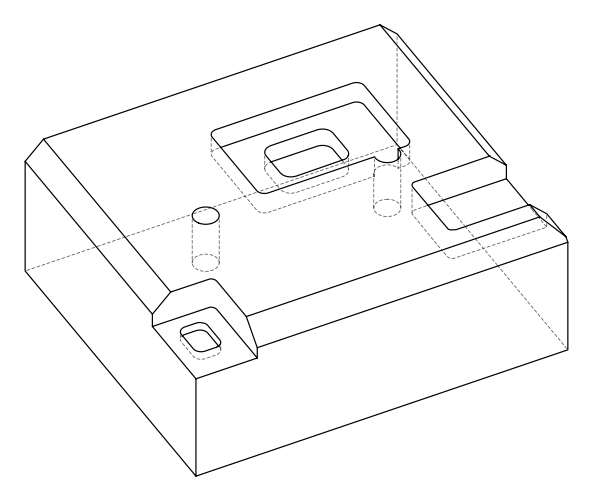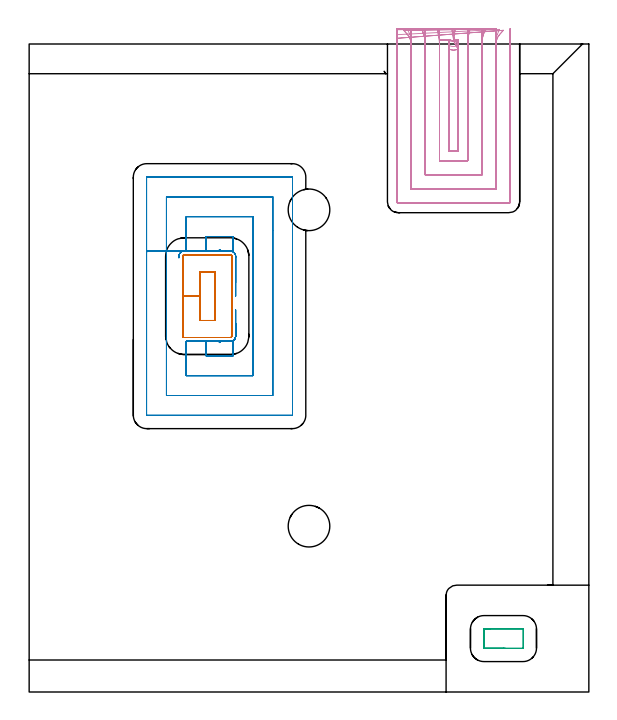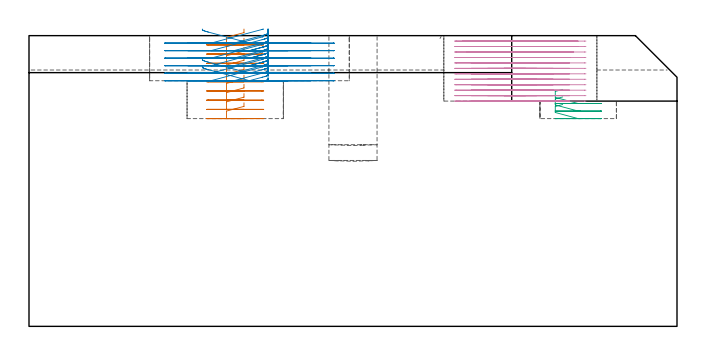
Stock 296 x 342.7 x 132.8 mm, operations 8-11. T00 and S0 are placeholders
(PLAN: 11 operations, 5 tool changes, 106 min)
(1 INDEXABLE_INSERT_DRILL_BLIND_HOLE_FROM_SOLID | STEP1POCKET | NXT0302_015 | 0.21 min | 18968 mm3)
(2 INDEXABLE_INSERT_DRILL_BLIND_HOLE_FROM_SOLID_1 | STEP1POCKET_1 | NXT0302_015 | 0.24 min | 21702 mm3)
(3 AREA_MILL | FG_CHAMFER_SURFACE | UGT0205_001 | 9.37 min | 24260 mm3)
(4 AREA_MILL_1 | FG_CHAMFER_SURFACE_1 | UGT0205_001 | 10.94 min | 32560 mm3)
(5 AREA_MILL_2 | FG_CHAMFER_SURFACE_2 | UGT0205_001 | 1.51 min | 5348 mm3)
(6 AREA_MILL_3 | FG_CHAMFER_SURFACE_3 | UGT0205_001 | 16.01 min | 51431 mm3)
(7 MILL_CORNER_NOTCH_RECTANGULAR | CORNER_NOTCH_RECTANGULAR | NXT0201_013 | Follow Part, ap 2.5, ae 75% | 18.55 min | 124896 mm3)
(8 MILL_RECTANGULAR_POCKET | POCKET_RECTANGULAR_STRAIGHT | UGT0201_100 | Follow Part, ap 4.5, ae 75% | 4.9 min | 99775 mm3)
(9 MILL_RECTANGULAR_POCKET_1 | POCKET_RECTANGULAR_STRAIGHT_1 | UGT0201_132 | Follow Part, ap 3.5, ae 75% | 15.18 min | 204947 mm3)
(10 MILL_RECTANGULAR_POCKET_2 | POCKET_RECTANGULAR_STRAIGHT_2 | UGT0201_132 | Follow Part, ap 3.5, ae 75% | 0.69 min | 6476 mm3)
(11 MILL_SLOT | SLOT_PARTIAL_RECTANGULAR | NXT0201_013 | Follow Part, ap 2.5, ae 75% | 28.35 min | 184216 mm3)
(TOOL NXT0302_015 | Index. Insert Drill 22mm [880-D2200L25-03] | D22 PA176 FL66 Z2)
(TOOL UGT0205_001 | Chamfer Mill 20 x 3 x 45 deg. | D20 FL50 Z2)
(TOOL NXT0201_013 | ENDMILL 10mm | D10 FL30 Z4)
(TOOL UGT0201_100 | End Mill 18 mm | D18 FL22 Z2)
(TOOL UGT0201_132 | Carbide End Mill 14.0 | D14 FL30 Z4)
(OP 8 MILL_RECTANGULAR_POCKET)
G17 G21 G94 G90
T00 M6
G54
G17 G0 G90 X98.2 Y216.138 S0 M3
G43 Z142.8 H0
Z135.8
G94 G1 Y222.2 Z134.176 F250.
X90.2 Z132.032
Y209.35 Z128.589
Y196.5 F500.
X98.2
Y222.2
X90.2
Y209.35
X81.2
Y188.3
G3 X82. Y187.5 R0.8
G1 X106.4
G3 X107.2 Y188.3 R0.8
G1 Y230.4
G3 X106.4 Y231.2 R0.8
G1 X82.
G3 X81.2 Y230.4 R0.8
G1 Y209.35
Y208.35
G0 X98.2 Y216.138 Z131.589
G1 Y222.2 Z129.964 F250.
X90.2 Z127.821
Y209.35 Z124.378
Y196.5 F500.
X98.2
Y222.2
X90.2
Y209.35
X81.2
Y188.3
G3 X82. Y187.5 R0.8
G1 X106.4
G3 X107.2 Y188.3 R0.8
G1 Y230.4
G3 X106.4 Y231.2 R0.8
G1 X82.
G3 X81.2 Y230.4 R0.8
G1 Y209.35
Y208.35
G0 X98.2 Y216.138 Z127.378
G1 Y222.2 Z125.753 F250.
X90.2 Z123.61
Y209.35 Z120.167
Y196.5 F500.
X98.2
Y222.2
X90.2
Y209.35
X81.2
Y188.3
G3 X82. Y187.5 R0.8
G1 X106.4
G3 X107.2 Y188.3 R0.8
G1 Y230.4
G3 X106.4 Y231.2 R0.8
G1 X82.
G3 X81.2 Y230.4 R0.8
G1 Y209.35
Y208.35
G0 X98.2 Y216.138 Z123.167
G1 Y222.2 Z121.542 F250.
X90.2 Z119.399
Y209.35 Z115.956
Y196.5 F500.
X98.2
Y222.2
X90.2
Y209.35
X81.2
Y188.3
G3 X82. Y187.5 R0.8
G1 X106.4
G3 X107.2 Y188.3 R0.8
G1 Y230.4
G3 X106.4 Y231.2 R0.8
G1 X82.
G3 X81.2 Y230.4 R0.8
G1 Y209.35
Y208.35
G0 X98.2 Y216.138 Z118.956
G1 Y222.2 Z117.331 F250.
X90.2 Z115.188
Y209.35 Z111.744
Y196.5 F500.
X98.2
Y222.2
X90.2
Y209.35
X81.2
Y188.3
G3 X82. Y187.5 R0.8
G1 X106.4
G3 X107.2 Y188.3 R0.8
G1 Y230.4
G3 X106.4 Y231.2 R0.8
G1 X82.
G3 X81.2 Y230.4 R0.8
G1 Y209.35
Y208.35
G0 X98.2 Y216.138 Z114.744
G1 Y222.2 Z113.12 F250.
X90.2 Z110.976
Y209.35 Z107.533
Y196.5 F500.
X98.2
Y222.2
X90.2
Y209.35
X81.2
Y188.3
G3 X82. Y187.5 R0.8
G1 X106.4
G3 X107.2 Y188.3 R0.8
G1 Y230.4
G3 X106.4 Y231.2 R0.8
G1 X82.
G3 X81.2 Y230.4 R0.8
G1 Y209.35
Y208.35
G0 X98.2 Y216.138 Z110.533
G1 Y222.2 Z108.909 F250.
X90.2 Z106.765
Y209.35 Z103.322
Y196.5 F500.
X98.2
Y222.2
X90.2
Y209.35
X81.2
Y188.3
G3 X82. Y187.5 R0.8
G1 X106.4
G3 X107.2 Y188.3 R0.8
G1 Y230.4
G3 X106.4 Y231.2 R0.8
G1 X82.
G3 X81.2 Y230.4 R0.8
G1 Y209.35
Y208.35
G0 X98.2 Y216.138 Z106.322
G1 Y222.2 Z104.698 F250.
X90.2 Z102.554
Y209.35 Z99.111
Y196.5 F500.
X98.2
Y222.2
X90.2
Y209.35
X81.2
Y188.3
G3 X82. Y187.5 R0.8
G1 X106.4
G3 X107.2 Y188.3 R0.8
G1 Y230.4
G3 X106.4 Y231.2 R0.8
G1 X82.
G3 X81.2 Y230.4 R0.8
G1 Y209.35
Y208.35
G0 X98.2 Y216.138 Z102.111
G1 Y222.2 Z100.487 F250.
X90.2 Z98.343
Y209.35 Z94.9
Y196.5 F500.
X98.2
Y222.2
X90.2
Y209.35
X81.2
Y188.3
G3 X82. Y187.5 R0.8
G1 X106.4
G3 X107.2 Y188.3 R0.8
G1 Y230.4
G3 X106.4 Y231.2 R0.8
G1 X82.
G3 X81.2 Y230.4 R0.8
G1 Y209.35
Y208.35
G0 Z142.8
M5
M2
(OP 9 MILL_RECTANGULAR_POCKET_1)
G17 G21 G94 G90
T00 M6
G54
G17 G0 G90 X109.2 Y202.106 S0 M3
G43 Z142.8 H0
Z135.8
G94 G1 Y189.105 Z132.316 F250.
X109.213 Y188.477 Z132.148
X109.209 Y188.191 Z132.071
X109.195 Y188.039 Z132.03
X109.153 Y187.77 Z131.957
X109.076 Y187.509 Z131.885
X108.996 Y187.236 Z131.808
X108.879 Y186.977 Z131.732
X108.749 Y186.755 Z131.663
X108.715 Y186.705 Z131.647
X108.526 Y186.483 Z131.569
X108.205 Y186.163 Z131.447
X108.156 Y186.122 Z131.43
X107.981 Y185.976 Z131.369
X107.786 Y185.858 Z131.308
X107.672 Y185.797 Z131.273
X107.552 Y185.747 Z131.239
X107.368 Y185.674 Z131.186
X106.706 Y185.512 Z131.003
X106.502 Y185.491 Z130.948
X100.6 Y185.5 Z129.367
Y184.8
X100.8
Y185.5
G0 X109.2 Y195.106 Z135.8
G1 Y189.105 Z134.192
X109.213 Y188.477 Z134.024
X109.209 Y188.191 Z133.947
X109.195 Y188.039 Z133.906
X109.153 Y187.77 Z133.833
X109.076 Y187.509 Z133.76
X108.996 Y187.236 Z133.684
X108.879 Y186.977 Z133.608
X108.749 Y186.755 Z133.539
X108.715 Y186.705 Z133.523
X108.526 Y186.483 Z133.445
X108.205 Y186.163 Z133.323
X108.156 Y186.122 Z133.306
X107.981 Y185.976 Z133.245
X107.786 Y185.858 Z133.184
X107.672 Y185.797 Z133.149
X107.552 Y185.747 Z133.114
X107.368 Y185.674 Z133.061
X106.706 Y185.512 Z132.879
X106.502 Y185.491 Z132.824
X93.6 Y185.5 Z129.367
Y177.8 F500.
X107.8
Y185.867
G0 X79.2 Y229.597 Z135.8
G1 X79.193 Y230.536 Z135.548 F250.
X79.209 Y230.688 Z135.507
X79.244 Y230.874 Z135.456
X79.323 Y231.182 Z135.371
X79.406 Y231.455 Z135.295
X79.508 Y231.706 Z135.222
X79.632 Y231.91 Z135.158
X79.664 Y231.962 Z135.142
X79.943 Y232.288 Z135.027
X80.108 Y232.47 Z134.961
X80.494 Y232.778 Z134.828
X80.745 Y232.918 Z134.752
X81.017 Y233.028 Z134.673
X81.595 Y233.175 Z134.513
X81.887 Y233.209 Z134.434
X100.8 Y233.2 Z129.367
Y233.9
X100.6
Y233.2
G0 X109.2 Y209.336 Z135.8
G1 Y229.727 Z130.336
X109.202 Y229.818 Z130.312
X109.214 Y230.307 Z130.181
X109.207 Y230.536 Z130.119
X109.191 Y230.688 Z130.078
X109.156 Y230.874 Z130.028
X109.054 Y231.272 Z129.918
X108.998 Y231.477 Z129.861
X108.929 Y231.638 Z129.814
X108.821 Y231.822 Z129.756
X108.713 Y232.005 Z129.699
X108.621 Y232.124 Z129.659
X108.215 Y232.543 Z129.503
X108.032 Y232.691 Z129.44
X107.8 Y232.835 Z129.367
Y240.9 F500.
X93.6
Y233.2
G0 X107.098 Y185.601 Z135.8
G1 X106.907 Y185.554 Z135.747 F250.
X106.706 Y185.512 Z135.692
X106.502 Y185.491 Z135.637
X83.1 Y185.5 Z129.367
Y167.3 F500.
X118.3
Y251.4
X83.1
Y233.2
X81.887 Y233.209
X81.817 Y233.2
X72.6
Y156.8
X128.8
Y244.134
Y261.9
X72.6
Y233.2
X62.1
Y146.4
X62.105 Y146.345
X62.145 Y146.305
X62.2 Y146.3
X139.2
X139.255 Y146.305
X139.295 Y146.345
X139.3 Y146.4
Y272.3
X139.295 Y272.355
X139.255 Y272.395
X139.2 Y272.4
X62.2
X62.145 Y272.395
X62.105 Y272.355
X62.1 Y272.3
Y233.2
Y232.2
G0 X109.2 Y202.106 Z132.367
G1 Y189.105 Z128.883 F250.
X109.213 Y188.477 Z128.715
X109.209 Y188.191 Z128.638
X109.195 Y188.039 Z128.597
X109.153 Y187.77 Z128.524
X109.076 Y187.508 Z128.451
X108.996 Y187.238 Z128.375
X108.88 Y186.98 Z128.3
X108.747 Y186.751 Z128.229
X108.715 Y186.705 Z128.214
X108.526 Y186.483 Z128.136
X108.205 Y186.163 Z128.014
X108.156 Y186.122 Z127.997
X107.981 Y185.976 Z127.936
X107.786 Y185.858 Z127.875
X107.672 Y185.797 Z127.84
X107.552 Y185.747 Z127.806
X107.368 Y185.674 Z127.752
X106.706 Y185.512 Z127.57
X106.502 Y185.491 Z127.515
X100.6 Y185.5 Z125.933
Y184.8
X100.8
Y185.5
G0 X109.2 Y195.106 Z132.367
G1 Y189.105 Z130.759
X109.213 Y188.477 Z130.59
X109.209 Y188.191 Z130.514
X109.195 Y188.039 Z130.473
X109.153 Y187.77 Z130.4
X109.076 Y187.508 Z130.327
X108.996 Y187.238 Z130.251
X108.88 Y186.98 Z130.175
X108.747 Y186.751 Z130.104
X108.715 Y186.705 Z130.089
X108.526 Y186.483 Z130.011
X108.205 Y186.163 Z129.89
X108.156 Y186.122 Z129.873
X107.981 Y185.976 Z129.812
X107.786 Y185.858 Z129.75
X107.672 Y185.797 Z129.716
X107.552 Y185.747 Z129.681
X107.368 Y185.674 Z129.628
X106.706 Y185.512 Z129.445
X106.502 Y185.491 Z129.391
X93.6 Y185.5 Z125.933
Y177.8 F500.
X107.8
Y185.867
G0 X109.2 Y216.4 Z132.367
G1 Y229.727 Z128.796 F250.
X109.214 Y230.307 Z128.64
X109.207 Y230.536 Z128.579
X109.191 Y230.688 Z128.538
X109.156 Y230.874 Z128.487
X109.054 Y231.272 Z128.377
X109.009 Y231.436 Z128.331
X108.94 Y231.591 Z128.286
X108.854 Y231.785 Z128.229
X108.621 Y232.124 Z128.119
X108.47 Y232.274 Z128.062
X108.31 Y232.456 Z127.997
X107.875 Y232.8 Z127.848
X107.662 Y232.914 Z127.784
X107.377 Y233.029 Z127.701
X106.958 Y233.146 Z127.585
X106.655 Y233.195 Z127.502
X106.502 Y233.209 Z127.461
X100.8 Y233.2 Z125.933
Y233.9
X100.6
Y233.2
G0 X109.2 Y209.335 Z132.367
G1 Y229.727 Z126.903
X109.214 Y230.307 Z126.747
X109.207 Y230.536 Z126.686
X109.191 Y230.688 Z126.645
X109.156 Y230.874 Z126.594
X109.054 Y231.272 Z126.484
X109.009 Y231.436 Z126.439
X108.94 Y231.591 Z126.393
X108.854 Y231.785 Z126.336
X108.621 Y232.124 Z126.226
X108.47 Y232.274 Z126.169
X108.31 Y232.456 Z126.104
X108.007 Y232.709 Z125.998
X107.8 Y232.835 Z125.933
Y240.9 F500.
X93.6
Y233.2
G0 X107.098 Y185.601 Z132.367
G1 X106.907 Y185.554 Z132.314 F250.
X106.706 Y185.512 Z132.259
X106.502 Y185.491 Z132.204
X83.1 Y185.5 Z125.933
Y167.3 F500.
X118.3
Y251.4
X83.1
Y233.2
X81.887 Y233.209
X81.817 Y233.2
X72.6
Y156.8
X128.8
Y261.9
X72.6
Y233.2
X62.1
Y146.4
X62.105 Y146.345
X62.145 Y146.305
X62.2 Y146.3
X139.2
X139.255 Y146.305
X139.295 Y146.345
X139.3 Y146.4
Y272.3
X139.295 Y272.355
X139.255 Y272.395
X139.2 Y272.4
X62.2
X62.145 Y272.395
X62.105 Y272.355
X62.1 Y272.3
Y233.2
Y232.2
G0 X109.2 Y202.103 Z128.933
G1 Y189.105 Z125.451 F250.
X109.213 Y188.477 Z125.282
X109.209 Y188.191 Z125.205
X109.195 Y188.039 Z125.165
X109.152 Y187.77 Z125.092
X109.076 Y187.508 Z125.018
X108.996 Y187.238 Z124.943
X108.88 Y186.98 Z124.867
X108.747 Y186.751 Z124.796
X108.715 Y186.705 Z124.781
X108.526 Y186.483 Z124.703
X108.362 Y186.294 Z124.636
X107.924 Y185.935 Z124.484
X107.707 Y185.812 Z124.417
X107.449 Y185.697 Z124.342
X106.783 Y185.52 Z124.157
X106.502 Y185.491 Z124.082
X100.6 Y185.5 Z122.5
Y184.8
X100.8
Y185.5
G0 X109.2 Y195.103 Z128.933
G1 Y189.105 Z127.326
X109.213 Y188.477 Z127.158
X109.209 Y188.191 Z127.081
X109.195 Y188.039 Z127.04
X109.152 Y187.77 Z126.967
X109.076 Y187.508 Z126.894
X108.996 Y187.238 Z126.819
X108.88 Y186.98 Z126.743
X108.747 Y186.751 Z126.672
X108.715 Y186.705 Z126.657
X108.526 Y186.483 Z126.579
X108.362 Y186.294 Z126.512
X107.924 Y185.935 Z126.36
X107.707 Y185.812 Z126.293
X107.449 Y185.697 Z126.217
X106.783 Y185.52 Z126.033
X106.502 Y185.491 Z125.957
X93.6 Y185.5 Z122.5
Y177.8 F500.
X107.8
Y185.867
G0 X109.2 Y216.4 Z128.933
G1 Y229.727 Z125.362 F250.
X109.214 Y230.307 Z125.207
X109.207 Y230.536 Z125.145
X109.191 Y230.688 Z125.104
X109.156 Y230.874 Z125.054
X109.054 Y231.272 Z124.944
X108.998 Y231.477 Z124.887
X108.836 Y231.816 Z124.786
X108.621 Y232.124 Z124.685
X108.47 Y232.274 Z124.628
X108.31 Y232.456 Z124.563
X107.875 Y232.8 Z124.415
X107.662 Y232.914 Z124.35
X107.377 Y233.029 Z124.268
X106.958 Y233.146 Z124.151
X106.655 Y233.195 Z124.069
X106.502 Y233.209 Z124.028
X100.8 Y233.2 Z122.5
Y233.9
X100.6
Y233.2
G0 X109.2 Y209.336 Z128.933
G1 Y229.727 Z123.47
X109.214 Y230.307 Z123.314
X109.207 Y230.536 Z123.253
X109.191 Y230.688 Z123.212
X109.156 Y230.874 Z123.161
X109.054 Y231.272 Z123.051
X108.998 Y231.477 Z122.994
X108.836 Y231.816 Z122.893
X108.621 Y232.124 Z122.793
X108.47 Y232.274 Z122.736
X108.31 Y232.456 Z122.671
X108.007 Y232.709 Z122.565
X107.8 Y232.835 Z122.5
Y240.9 F500.
X93.6
Y233.2
G0 X107.097 Y185.603 Z128.933
G1 X106.783 Y185.52 Z128.846 F250.
X106.502 Y185.491 Z128.771
X83.1 Y185.5 Z122.5
Y167.3 F500.
X118.3
Y251.4
X83.1
Y233.2
X81.887 Y233.209
X81.817 Y233.2
X72.6
Y156.8
X128.8
Y261.9
X72.6
Y233.2
X62.1
Y146.4
X62.105 Y146.345
X62.145 Y146.305
X62.2 Y146.3
X139.2
X139.255 Y146.305
X139.295 Y146.345
X139.3 Y146.4
Y272.3
X139.295 Y272.355
X139.255 Y272.395
X139.2 Y272.4
X62.2
X62.145 Y272.395
X62.105 Y272.355
X62.1 Y272.3
Y233.2
Y232.2
G0 X109.2 Y202.106 Z125.5
G1 Y189.105 Z122.016 F250.
X109.213 Y188.477 Z121.848
X109.209 Y188.191 Z121.771
X109.195 Y188.039 Z121.73
X109.152 Y187.77 Z121.657
X109.076 Y187.508 Z121.584
X108.996 Y187.236 Z121.508
X108.88 Y186.978 Z121.432
X108.749 Y186.755 Z121.363
X108.715 Y186.705 Z121.347
X108.527 Y186.485 Z121.27
X108.199 Y186.158 Z121.145
X108.156 Y186.122 Z121.13
X107.98 Y185.976 Z121.069
X107.785 Y185.858 Z121.008
X107.672 Y185.797 Z120.974
X107.553 Y185.747 Z120.939
X107.368 Y185.674 Z120.886
X106.706 Y185.512 Z120.703
X106.502 Y185.491 Z120.648
X100.6 Y185.5 Z119.067
Y184.8
X100.8
Y185.5
G0 X109.2 Y195.106 Z125.5
G1 Y189.105 Z123.892
X109.213 Y188.477 Z123.724
X109.209 Y188.191 Z123.647
X109.195 Y188.039 Z123.606
X109.152 Y187.77 Z123.533
X109.076 Y187.508 Z123.46
X108.996 Y187.236 Z123.384
X108.88 Y186.978 Z123.308
X108.749 Y186.755 Z123.239
X108.715 Y186.705 Z123.223
X108.527 Y186.485 Z123.145
X108.199 Y186.158 Z123.021
X108.156 Y186.122 Z123.006
X107.98 Y185.976 Z122.945
X107.785 Y185.858 Z122.884
X107.672 Y185.797 Z122.849
X107.553 Y185.747 Z122.815
X107.368 Y185.674 Z122.761
X106.706 Y185.512 Z122.579
X106.502 Y185.491 Z122.524
X93.6 Y185.5 Z119.067
Y177.8 F500.
X107.8
Y185.867
G0 X109.2 Y216.399 Z125.5
G1 Y229.727 Z121.929 F250.
X109.214 Y230.307 Z121.773
X109.207 Y230.536 Z121.712
X109.191 Y230.688 Z121.671
X109.156 Y230.874 Z121.62
X109.064 Y231.233 Z121.521
X109.009 Y231.441 Z121.463
X108.844 Y231.797 Z121.358
X108.622 Y232.121 Z121.253
X108.47 Y232.274 Z121.195
X108.31 Y232.456 Z121.13
X107.875 Y232.8 Z120.982
X107.662 Y232.914 Z120.917
X107.377 Y233.029 Z120.834
X107.298 Y233.054 Z120.812
X106.655 Y233.195 Z120.636
X106.502 Y233.209 Z120.595
X106.201 Y233.213 Z120.514
X105.562 Y233.2 Z120.343
X100.8 Z119.067
Y233.9
X100.6
Y233.2
G0 X109.2 Y209.335 Z125.5
G1 Y229.727 Z120.036
X109.214 Y230.307 Z119.88
X109.207 Y230.536 Z119.819
X109.191 Y230.688 Z119.778
X109.156 Y230.874 Z119.727
X109.064 Y231.233 Z119.628
X109.009 Y231.441 Z119.57
X108.844 Y231.797 Z119.465
X108.622 Y232.121 Z119.36
X108.47 Y232.274 Z119.302
X108.31 Y232.456 Z119.237
X108.007 Y232.709 Z119.132
X107.8 Y232.835 Z119.067
Y240.9 F500.
X93.6
Y233.2
G0 X107.098 Y185.601 Z125.5
G1 X106.907 Y185.554 Z125.447 F250.
X106.706 Y185.512 Z125.392
X106.502 Y185.491 Z125.337
X83.1 Y185.5 Z119.067
Y167.3 F500.
X118.3
Y251.4
X83.1
Y233.2
X81.887 Y233.209
X81.817 Y233.2
X72.6
Y156.8
X128.8
Y261.9
X72.6
Y233.2
X62.1
Y146.4
X62.105 Y146.345
X62.145 Y146.305
X62.2 Y146.3
X139.2
X139.255 Y146.305
X139.295 Y146.345
X139.3 Y146.4
Y272.3
X139.295 Y272.355
X139.255 Y272.395
X139.2 Y272.4
X62.2
X62.145 Y272.395
X62.105 Y272.355
X62.1 Y272.3
Y233.2
Y232.2
G0 X109.2 Y202.106 Z122.067
G1 Y189.105 Z118.583 F250.
X109.213 Y188.477 Z118.415
X109.209 Y188.191 Z118.338
X109.195 Y188.039 Z118.297
X109.153 Y187.77 Z118.224
X109.076 Y187.508 Z118.151
X108.995 Y187.234 Z118.075
X108.878 Y186.974 Z117.998
X108.749 Y186.755 Z117.93
X108.715 Y186.705 Z117.914
X108.527 Y186.485 Z117.836
X108.199 Y186.158 Z117.712
X108.156 Y186.122 Z117.697
X107.98 Y185.976 Z117.636
X107.785 Y185.858 Z117.575
X107.672 Y185.797 Z117.54
X107.553 Y185.747 Z117.506
X107.368 Y185.674 Z117.452
X106.706 Y185.512 Z117.27
X106.502 Y185.491 Z117.215
X100.6 Y185.5 Z115.633
Y184.8
X100.8
Y185.5
G0 X109.2 Y195.106 Z122.067
G1 Y189.105 Z120.459
X109.213 Y188.477 Z120.29
X109.209 Y188.191 Z120.214
X109.195 Y188.039 Z120.173
X109.153 Y187.77 Z120.1
X109.076 Y187.508 Z120.027
X108.995 Y187.234 Z119.95
X108.878 Y186.974 Z119.874
X108.749 Y186.755 Z119.806
X108.715 Y186.705 Z119.789
X108.527 Y186.485 Z119.712
X108.199 Y186.158 Z119.588
X108.156 Y186.122 Z119.573
X107.98 Y185.976 Z119.512
X107.785 Y185.858 Z119.45
X107.672 Y185.797 Z119.416
X107.553 Y185.747 Z119.381
X107.368 Y185.674 Z119.328
X106.706 Y185.512 Z119.146
X106.502 Y185.491 Z119.091
X93.6 Y185.5 Z115.633
Y177.8 F500.
X107.8
Y185.867
G0 X79.2 Y229.597 Z122.067
G1 X79.193 Y230.536 Z121.815 F250.
X79.209 Y230.688 Z121.774
X79.244 Y230.874 Z121.723
X79.323 Y231.182 Z121.638
X79.406 Y231.455 Z121.562
X79.486 Y231.659 Z121.503
X79.508 Y231.706 Z121.489
X79.664 Y231.962 Z121.409
X79.943 Y232.288 Z121.293
X80.108 Y232.47 Z121.228
X80.529 Y232.801 Z121.084
X80.745 Y232.918 Z121.018
X81.017 Y233.028 Z120.94
X81.595 Y233.175 Z120.78
X81.887 Y233.209 Z120.701
X100.8 Y233.2 Z115.633
Y233.9
X100.6
Y233.2
G0 X109.2 Y209.335 Z122.067
G1 Y229.727 Z116.603
X109.214 Y230.307 Z116.447
X109.207 Y230.536 Z116.386
X109.191 Y230.688 Z116.345
X109.156 Y230.874 Z116.294
X109.064 Y231.233 Z116.195
X109.009 Y231.441 Z116.137
X108.844 Y231.797 Z116.032
X108.622 Y232.121 Z115.927
X108.47 Y232.274 Z115.869
X108.31 Y232.456 Z115.804
X108.007 Y232.709 Z115.698
X107.8 Y232.835 Z115.633
Y240.9 F500.
X93.6
Y233.2
G0 X107.098 Y185.601 Z122.067
G1 X106.907 Y185.554 Z122.014 F250.
X106.706 Y185.512 Z121.959
X106.502 Y185.491 Z121.904
X83.1 Y185.5 Z115.633
Y167.3 F500.
X118.3
Y251.4
X83.1
Y233.2
X81.887 Y233.209
X81.817 Y233.2
X72.6
Y156.8
X128.8
Y244.134
Y261.9
X72.6
Y233.2
X62.1
Y146.4
X62.105 Y146.345
X62.145 Y146.305
X62.2 Y146.3
X139.2
X139.255 Y146.305
X139.295 Y146.345
X139.3 Y146.4
Y272.3
X139.295 Y272.355
X139.255 Y272.395
X139.2 Y272.4
X62.2
X62.145 Y272.395
X62.105 Y272.355
X62.1 Y272.3
Y233.2
Y232.2
G0 X79.2 Y229.597 Z118.633
G1 X79.193 Y230.536 Z118.381 F250.
X79.209 Y230.688 Z118.34
X79.244 Y230.874 Z118.29
X79.323 Y231.182 Z118.205
X79.406 Y231.455 Z118.128
X79.486 Y231.659 Z118.07
X79.508 Y231.706 Z118.056
X79.664 Y231.962 Z117.975
X79.943 Y232.288 Z117.86
X80.108 Y232.47 Z117.794
X80.529 Y232.801 Z117.651
X80.745 Y232.918 Z117.585
X81.017 Y233.028 Z117.506
X81.595 Y233.175 Z117.347
X81.887 Y233.209 Z117.268
X100.8 Y233.2 Z112.2
Y233.9
X100.6
Y233.2
G0 X109.2 Y209.336 Z118.633
G1 Y229.727 Z113.17
X109.214 Y230.307 Z113.014
X109.207 Y230.536 Z112.953
X109.191 Y230.688 Z112.912
X109.156 Y230.874 Z112.861
X109.054 Y231.272 Z112.751
X108.998 Y231.477 Z112.694
X108.836 Y231.816 Z112.593
X108.621 Y232.124 Z112.493
X108.47 Y232.274 Z112.436
X108.31 Y232.456 Z112.371
X108.007 Y232.709 Z112.265
X107.8 Y232.835 Z112.2
Y240.9 F500.
X93.6
Y233.2
G0 X109.2 Y202.103 Z118.633
G1 Y189.105 Z115.151 F250.
X109.213 Y188.477 Z114.982
X109.209 Y188.191 Z114.906
X109.195 Y188.039 Z114.865
X109.152 Y187.77 Z114.792
X109.076 Y187.508 Z114.719
X108.995 Y187.234 Z114.642
X108.878 Y186.974 Z114.566
X108.749 Y186.755 Z114.497
X108.715 Y186.705 Z114.481
X108.526 Y186.483 Z114.403
X108.362 Y186.294 Z114.336
X107.924 Y185.935 Z114.184
X107.707 Y185.812 Z114.117
X107.449 Y185.697 Z114.042
X106.783 Y185.52 Z113.857
X106.502 Y185.491 Z113.782
X100.6 Y185.5 Z112.2
Y184.8
X100.8
Y185.5
G0 X109.2 Y195.103 Z118.633
G1 Y189.105 Z117.026
X109.213 Y188.477 Z116.858
X109.209 Y188.191 Z116.781
X109.195 Y188.039 Z116.74
X109.152 Y187.77 Z116.667
X109.076 Y187.508 Z116.594
X108.995 Y187.234 Z116.518
X108.878 Y186.974 Z116.441
X108.749 Y186.755 Z116.373
X108.715 Y186.705 Z116.357
X108.526 Y186.483 Z116.279
X108.362 Y186.294 Z116.212
X107.924 Y185.935 Z116.06
X107.707 Y185.812 Z115.993
X107.449 Y185.697 Z115.917
X106.783 Y185.52 Z115.733
X106.502 Y185.491 Z115.657
X93.6 Y185.5 Z112.2
Y177.8 F500.
X107.8
Y185.867
G0 X107.097 Y185.603 Z118.633
G1 X106.783 Y185.52 Z118.546 F250.
X106.502 Y185.491 Z118.471
X83.1 Y185.5 Z112.2
Y167.3 F500.
X118.3
Y251.4
X83.1
Y233.2
X81.887 Y233.209
X81.817 Y233.2
X72.6
Y156.8
X128.8
Y244.134
Y261.9
X72.6
Y233.2
X62.1
Y146.4
X62.105 Y146.345
X62.145 Y146.305
X62.2 Y146.3
X139.2
X139.255 Y146.305
X139.295 Y146.345
X139.3 Y146.4
Y272.3
X139.295 Y272.355
X139.255 Y272.395
X139.2 Y272.4
X62.2
X62.145 Y272.395
X62.105 Y272.355
X62.1 Y272.3
Y233.2
Y232.2
G0 Z142.8
M5
M2
(OP 10 MILL_RECTANGULAR_POCKET_2)
G17 G21 G94 G90
T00 M6
G54
G17 G0 G90 X243.779 Y33.4 S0 M3
G43 Z142.8 H0
Z108.236
G94 G1 X240.468 Z107.349 F250.
X240.426 Y33.374 Z107.336
X240.4 Y33.332 Z107.323
Y23.168 Z104.599
X240.426 Y23.126 Z104.586
X240.468 Y23.1 Z104.573
X240.5 Z104.564
X250.85 Z101.791
X261.2 F500.
X261.255 Y23.105
X261.295 Y23.145
X261.3 Y23.2
Y33.3
X261.295 Y33.355
X261.255 Y33.395
X261.2 Y33.4
X240.5
X240.445 Y33.395
X240.405 Y33.355
X240.4 Y33.3
Y23.2
X240.405 Y23.145
X240.445 Y23.105
X240.5 Y23.1
X250.85
X251.85
G0 X243.779 Y33.4 Z104.791
G1 X240.468 Z103.904 F250.
X240.426 Y33.374 Z103.891
X240.4 Y33.332 Z103.877
Y23.168 Z101.154
X240.426 Y23.126 Z101.141
X240.468 Y23.1 Z101.127
X240.5 Z101.119
X250.85 Z98.345
X261.2 F500.
X261.255 Y23.105
X261.295 Y23.145
X261.3 Y23.2
Y33.3
X261.295 Y33.355
X261.255 Y33.395
X261.2 Y33.4
X240.5
X240.445 Y33.395
X240.405 Y33.355
X240.4 Y33.3
Y23.2
X240.405 Y23.145
X240.445 Y23.105
X240.5 Y23.1
X250.85
X251.85
G0 X243.779 Y33.4 Z101.345
G1 X240.468 Z100.458 F250.
X240.426 Y33.374 Z100.445
X240.4 Y33.332 Z100.432
Y23.168 Z97.708
X240.426 Y23.126 Z97.695
X240.468 Y23.1 Z97.682
X240.5 Z97.673
X250.85 Z94.9
X261.2 F500.
X261.255 Y23.105
X261.295 Y23.145
X261.3 Y23.2
Y33.3
X261.295 Y33.355
X261.255 Y33.395
X261.2 Y33.4
X240.5
X240.445 Y33.395
X240.405 Y33.355
X240.4 Y33.3
Y23.2
X240.405 Y23.145
X240.445 Y23.105
X240.5 Y23.1
X250.85
X251.85
G0 Z142.8
M5
M2
(OP 11 MILL_SLOT)
G17 G21 G94 G90
T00 M6
G54
G17 G0 G90 X223.584 Y350.658 S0 M3
G43 Z142.8 H0
Z130.308
G94 G1 X224.082 Y347.7 F250.
G2 X224.45 Y344.449 R30. F500.
G1 X226.9 Y340.091
Y286.
X222.
Y340.09
G3 X226.9 Y340.091 R5.
G1 X224.45 Y344.449
G2 X224.816 Y347.7 R30.
G1 X225.313 Y350.658 F250.
X215.775 Y350.625
X216.44 Y347.7
G2 X217. Y342.712 R22.5 F500.
G1 Y281.
X231.9
Y342.723
G2 X232.457 Y347.7 R22.5
G1 X233.121 Y350.626 F250.
X207.649 Y350.529
X208.646 Y347.7
G2 X209.5 Y342.712 R15. F500.
G1 Y273.5
X239.4
Y342.723
G2 X240.25 Y347.7 R15.
G1 X241.245 Y350.53 F250.
X198.106 Y349.94
X200.101 Y347.7
G2 X202. Y342.712 R7.5 F500.
G1 Y266.
X246.9
Y342.723
G2 X248.789 Y347.7 R7.5
G1 X250.78 Y349.944 F250.
X194.5 Y345.712 F500.
Y342.712 F250.
Y259.2 F500.
G3 X195.2 Y258.5 R0.7
G1 X253.7
G3 X254.4 Y259.2 R0.7
G1 Y342.723
Y345.723 F250.
G0 Z142.8
X223.584 Y350.658
Z127.817
G1 X224.082 Y347.7
G2 X224.45 Y344.449 R30. F500.
G1 X226.9 Y340.091
Y286.
X222.
Y340.09
G3 X226.9 Y340.091 R5.
G1 X224.45 Y344.449
G2 X224.816 Y347.7 R30.
G1 X225.313 Y350.658 F250.
X215.775 Y350.625
X216.44 Y347.7
G2 X217. Y342.712 R22.5 F500.
G1 Y281.
X231.9
Y342.723
G2 X232.457 Y347.7 R22.5
G1 X233.121 Y350.626 F250.
X207.649 Y350.529
X208.646 Y347.7
G2 X209.5 Y342.712 R15. F500.
G1 Y273.5
X239.4
Y342.723
G2 X240.25 Y347.7 R15.
G1 X241.245 Y350.53 F250.
X198.106 Y349.94
X200.101 Y347.7
G2 X202. Y342.712 R7.5 F500.
G1 Y266.
X246.9
Y342.723
G2 X248.789 Y347.7 R7.5
G1 X250.78 Y349.944 F250.
X194.5 Y345.712 F500.
Y342.712 F250.
Y259.2 F500.
G3 X195.2 Y258.5 R0.7
G1 X253.7
G3 X254.4 Y259.2 R0.7
G1 Y342.723
Y345.723 F250.
G0 Z142.8
X224.035 Y350.684
Z125.325
G1 X224.342 Y347.7
G2 X224.45 Y346.36 R30. F500.
G1 X226.9 Y342.001
Y286.
X222.
Y342.001
G3 X226.9 Y342.001 R5.
G1 X224.45 Y346.36
G2 X224.558 Y347.7 R30.
G1 X224.865 Y350.684 F250.
X216.38 Y350.672
X216.789 Y347.7
G2 X217. Y344.629 R22.5 F500.
G1 Y281.
X231.9
Y344.628
G2 X232.111 Y347.7 R22.5
G1 X232.52 Y350.672 F250.
X208.568 Y350.636
X209.182 Y347.7
G2 X209.5 Y344.629 R15. F500.
G1 Y273.5
X239.4
Y344.628
G2 X239.718 Y347.7 R15.
G1 X240.332 Y350.636 F250.
X200.114 Y350.437
X201.342 Y347.7
G2 X202. Y344.629 R7.5 F500.
G1 Y266.
X246.9
Y344.628
G2 X247.558 Y347.7 R7.5
G1 X248.787 Y350.437 F250.
X194.5 Y347.629 F500.
Y344.629 F250.
Y259.2 F500.
G3 X195.2 Y258.5 R0.7
G1 X253.7
G3 X254.4 Y259.2 R0.7
G1 Y344.628
Y347.628 F250.
G0 X216.935 Y350.699 Z122.833
G1 X216.995 Y347.7
G2 X217. Y347.244 R22.5 F500.
G1 Y344.617
X222.
G3 X226.9 Y344.617 R5.
G1 Y286.
X222.
Y344.617
X217.
Y281.
X231.9
Y347.244
G2 X231.905 Y347.7 R22.5
G1 X231.965 Y350.699 F250.
X209.402
X209.493 Y347.7
G2 X209.5 Y347.244 R15. F500.
G1 Y273.5
X239.4
Y347.244
G2 X239.407 Y347.7 R15.
G1 X239.498 Y350.699 F250.
X201.804 Y350.694
X201.986 Y347.7
G2 X202. Y347.244 R7.5 F500.
G1 Y266.
X246.9
Y347.244
G2 X246.914 Y347.7 R7.5
G1 X247.096 Y350.694 F250.
X194.5 Y350.244
Y347.244
Y259.2 F500.
G3 X195.2 Y258.5 R0.7
G1 X253.7
G3 X254.4 Y259.2 R0.7
G1 Y347.244
Y350.244 F250.
G0 X217. Y350.7 Z120.342
G1 Y347.7
Y345.073 F500.
X222.
G3 X226.9 Y345.073 R5.
G1 Y286.
X222.
Y345.073
X217.
Y281.
X231.9
Y347.7
Y350.7 F250.
X209.5
Y347.7
Y273.5 F500.
X239.4
Y347.7
Y350.7 F250.
X202.
Y347.7
Y266. F500.
X246.9
Y347.7
Y350.7 F250.
X194.5
Y347.7
Y259.2 F500.
G3 X195.2 Y258.5 R0.7
G1 X253.7
G3 X254.4 Y259.2 R0.7
G1 Y347.7
Y350.7 F250.
G0 X217. Z117.85
G1 Y347.7
Y345.073 F500.
X222.
G3 X226.9 Y345.073 R5.
G1 Y286.
X222.
Y345.073
X217.
Y281.
X231.9
Y347.7
Y350.7 F250.
X209.5
Y347.7
Y273.5 F500.
X239.4
Y347.7
Y350.7 F250.
X202.
Y347.7
Y266. F500.
X246.9
Y347.7
Y350.7 F250.
X194.5
Y347.7
Y259.2 F500.
G3 X195.2 Y258.5 R0.7
G1 X253.7
G3 X254.4 Y259.2 R0.7
G1 Y347.7
Y350.7 F250.
G0 X217. Z115.358
G1 Y347.7
Y345.073 F500.
X222.
G3 X226.9 Y345.073 R5.
G1 Y286.
X222.
Y345.073
X217.
Y281.
X231.9
Y347.7
Y350.7 F250.
X209.5
Y347.7
Y273.5 F500.
X239.4
Y347.7
Y350.7 F250.
X202.
Y347.7
Y266. F500.
X246.9
Y347.7
Y350.7 F250.
X194.5
Y347.7
Y259.2 F500.
G3 X195.2 Y258.5 R0.7
G1 X253.7
G3 X254.4 Y259.2 R0.7
G1 Y347.7
Y350.7 F250.
G0 X217. Z112.867
G1 Y347.7
Y345.073 F500.
X222.
G3 X226.9 Y345.073 R5.
G1 Y286.
X222.
Y345.073
X217.
Y281.
X231.9
Y347.7
Y350.7 F250.
X209.5
Y347.7
Y273.5 F500.
X239.4
Y347.7
Y350.7 F250.
X202.
Y347.7
Y266. F500.
X246.9
Y347.7
Y350.7 F250.
X194.5
Y347.7
Y259.2 F500.
G3 X195.2 Y258.5 R0.7
G1 X253.7
G3 X254.4 Y259.2 R0.7
G1 Y347.7
Y350.7 F250.
G0 X217. Z110.375
G1 Y347.7
Y345.073 F500.
X222.
G3 X226.9 Y345.073 R5.
G1 Y286.
X222.
Y345.073
X217.
Y281.
X231.9
Y347.7
Y350.7 F250.
X209.5
Y347.7
Y273.5 F500.
X239.4
Y347.7
Y350.7 F250.
X202.
Y347.7
Y266. F500.
X246.9
Y347.7
Y350.7 F250.
X194.5
Y347.7
Y259.2 F500.
G3 X195.2 Y258.5 R0.7
G1 X253.7
G3 X254.4 Y259.2 R0.7
G1 Y347.7
Y350.7 F250.
G0 X217. Z107.883
G1 Y347.7
Y345.073 F500.
X222.
G3 X226.9 Y345.073 R5.
G1 Y286.
X222.
Y345.073
X217.
Y281.
X231.9
Y347.7
Y350.7 F250.
X209.5
Y347.7
Y273.5 F500.
X239.4
Y347.7
Y350.7 F250.
X202.
Y347.7
Y266. F500.
X246.9
Y347.7
Y350.7 F250.
X194.5
Y347.7
Y259.2 F500.
G3 X195.2 Y258.5 R0.7
G1 X253.7
G3 X254.4 Y259.2 R0.7
G1 Y347.7
Y350.7 F250.
G0 X217. Z105.392
G1 Y347.7
Y345.073 F500.
X222.
G3 X226.9 Y345.073 R5.
G1 Y286.
X222.
Y345.073
X217.
Y281.
X231.9
Y347.7
Y350.7 F250.
X209.5
Y347.7
Y273.5 F500.
X239.4
Y347.7
Y350.7 F250.
X202.
Y347.7
Y266. F500.
X246.9
Y347.7
Y350.7 F250.
X194.5
Y347.7
Y259.2 F500.
G3 X195.2 Y258.5 R0.7
G1 X253.7
G3 X254.4 Y259.2 R0.7
G1 Y347.7
Y350.7 F250.
G0 X217. Z102.9
G1 Y347.7
Y345.073 F500.
X222.
G3 X226.9 Y345.073 R5.
G1 Y286.
X222.
Y345.073
X217.
Y281.
X231.9
Y347.7
Y350.7 F250.
X209.5
Y347.7
Y273.5 F500.
X239.4
Y347.7
Y350.7 F250.
X202.
Y347.7
Y266. F500.
X246.9
Y347.7
Y350.7 F250.
X194.5
Y347.7
Y259.2 F500.
G3 X195.2 Y258.5 R0.7
G1 X253.7
G3 X254.4 Y259.2 R0.7
G1 Y347.7
Y350.7 F250.
G0 Z142.8
M5
M2
